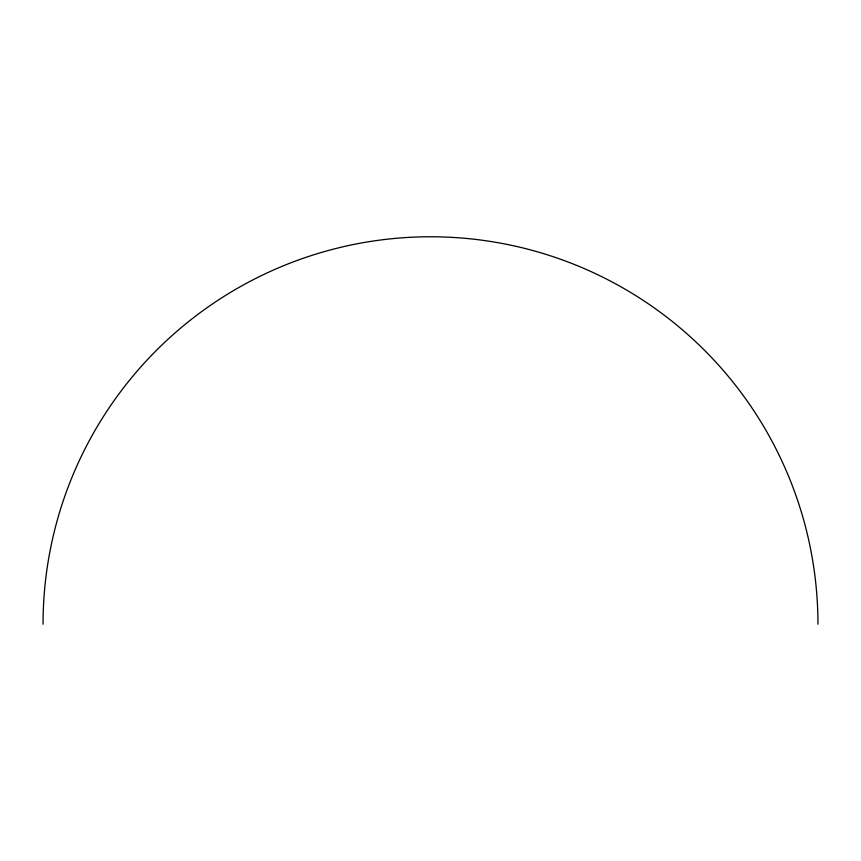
<?xml version="1.0" encoding="UTF-8"?>
<svg xmlns="http://www.w3.org/2000/svg" width="861" height="861" viewBox="0 0 861 861"><rect width="100%" height="100%" fill="white"/><g stroke="black" fill="none" stroke-linecap="round" stroke-linejoin="round"><path stroke-width="1.29" d="M43.05 624.225A387.45 387.45 0 0 1 430.5 236.775A387.45 387.45 0 0 1 817.95 624.225"/></g></svg>
